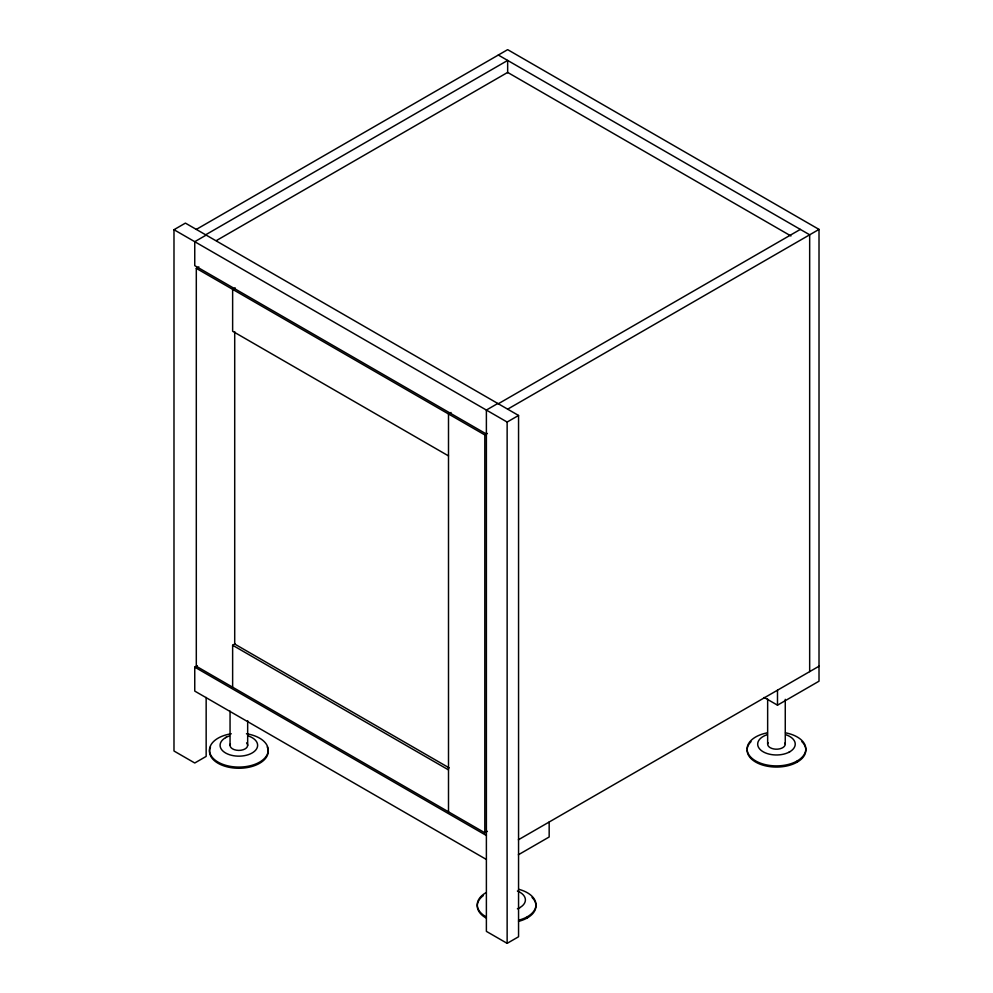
<?xml version="1.0" encoding="UTF-8"?>
<svg xmlns="http://www.w3.org/2000/svg" width="993" height="993" viewBox="0 0 993 993"><rect width="100%" height="100%" fill="white"/><g stroke="black" fill="none" stroke-linecap="round" stroke-linejoin="round"><path stroke-width="1.49" d="M225.572 737.65L226.416 737.017M519.066 908.21L519.898 907.577M788.901 752.421L789.733 751.788M206.159 697.446L206.159 756.405L194.752 762.996L173.986 751.006L173.986 229.706L185.406 223.115L518.557 415.459L518.557 936.759L507.138 943.35L486.384 931.372L486.384 410.059L497.803 403.468M196.304 229.408L507.659 49.65L819.014 229.408L819.014 681.198L777.494 705.167L764.188 697.483M205.65 234.795L507.659 60.436L507.659 72.824M206.159 235.105L194.752 241.696L194.752 265.652L486.384 434.028M216.387 240.579L507.659 72.415L790.925 235.962M487.364 831.327L484.82 832.792L196.304 666.229L196.304 268.358L198.848 266.894M235.167 287.858L232.635 289.323L232.635 331.265L448.501 455.899M451.033 412.492L448.501 413.957L448.501 811.827M498.312 403.766L800.333 229.408M507.659 409.166L819.014 229.408M196.304 268.358L484.82 434.934L487.364 433.469M173.986 229.706L507.138 422.05L518.557 415.459M486.384 859.466L194.752 691.091L194.752 667.122L197.284 665.658M232.635 687.193L232.635 645.251L235.167 643.787M518.371 839.793L819.014 666.229M518.371 854.774L549.166 836.987L549.166 822.018M498.312 55.037L809.667 234.795L809.667 671.616M449.233 767.912L234.708 644.047L234.708 331.625M232.635 645.251L448.501 769.885M194.752 667.122L486.384 835.498M797.218 760.936L797.218 762.09M785.264 699.32L785.264 744.241M777.494 690.185L777.494 705.167M767.651 699.072L767.651 743.993M527.37 916.725L527.37 917.88M507.138 422.05L507.138 943.35M484.82 434.934L484.82 832.792M247.667 720.657L247.667 745.445M230.053 711.112L230.053 745.197M518.557 889.256A29.356 16.943 0 0 1 535.972 904.747A29.356 16.943 0 0 1 518.557 920.226M485.862 916.725A29.356 16.943 0 0 1 485.862 892.757M534.979 901.52A29.356 16.943 0 0 1 518.557 921.38M485.862 917.88A29.356 16.943 0 0 1 483.33 895.587M532.037 897.424A29.356 16.943 0 0 1 534.42 900.452M517.39 891.019A18.78 10.849 0 0 1 517.39 908.794M246.587 742.876A8.8 5.089 0 0 1 244.936 748.995A8.8 5.089 0 0 1 234.274 749.653L232.486 748.821A8.8 5.089 0 0 1 230.413 743.881M246.45 733.777A29.356 16.943 0 0 1 262.897 759.868A29.356 16.943 0 0 1 214.811 759.868A29.356 16.943 0 0 1 231.257 733.777M248.25 735.925A18.78 10.849 0 0 1 253.24 752.284A18.78 10.849 0 0 1 224.468 752.284A18.78 10.849 0 0 1 229.47 735.925M267.216 746.922A29.356 16.943 0 0 1 238.854 768.259A29.356 16.943 0 0 1 210.504 746.922M785.016 742.925A8.8 5.089 0 0 1 781.652 748.225A8.8 5.089 0 0 1 771.871 748.461L770.084 747.63A8.8 5.089 0 0 1 768.011 742.69M785.525 732.834A29.356 16.943 0 0 1 800.209 758.913A29.356 16.943 0 0 1 752.706 758.913A29.356 16.943 0 0 1 767.39 732.834M801.885 741.634A29.356 16.943 0 0 1 784.06 766.484A29.356 16.943 0 0 1 747.108 750.112M747.208 748.635A29.356 16.943 0 0 1 751.031 741.634M785.848 734.733A18.78 10.849 0 0 1 790.85 751.093A18.78 10.849 0 0 1 762.065 751.093A18.78 10.849 0 0 1 767.068 734.733"/></g></svg>
